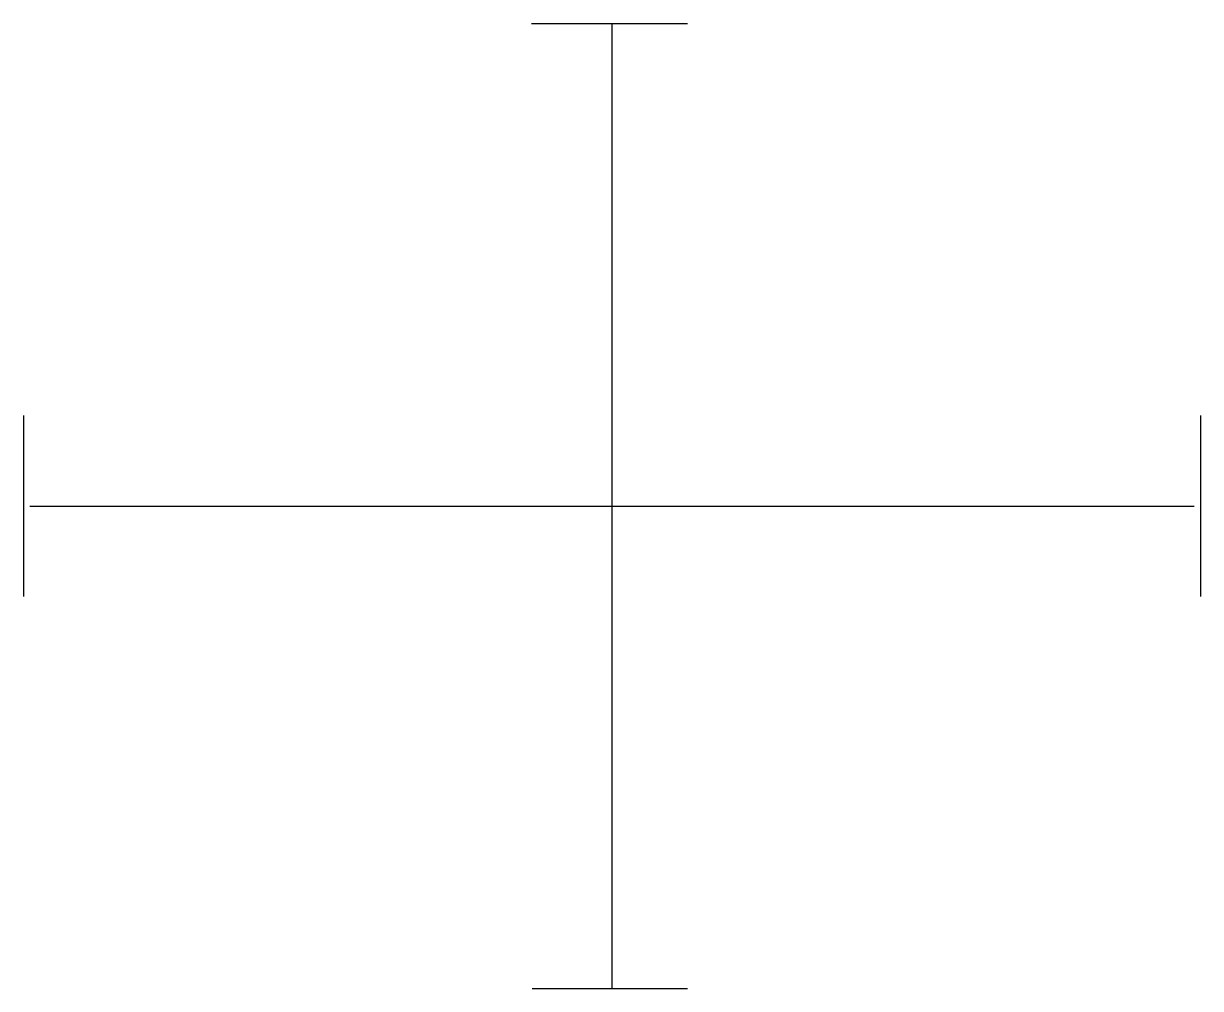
# Model space of a CAD drawing. Header units: metres. Extents: x 0 to 32.6, y -13.4 to 13.4.
import ezdxf

# ---------------------------------------------------------------- set-up
doc = ezdxf.new("R2010")
doc.units = ezdxf.units.M
doc.layers.add('003_THICK', color=7, linetype='Continuous')

msp = doc.modelspace()

# ---------------------------------------------------------------- linework, layer by layer
at = {"layer": '003_THICK'}
for points in [[(14.06, 13.36), (18.37, 13.36)], [(16.28, 13.36), (16.28, -13.36)], [(0, 2.51), (0, -2.51)], [(32.57, 2.51), (32.57, -2.51)], [(0.17, 0), (32.4, 0)], [(14.08, -13.36), (18.37, -13.36)]]:
    msp.add_lwpolyline(points, dxfattribs=at)

doc.saveas('drawing.dxf')
